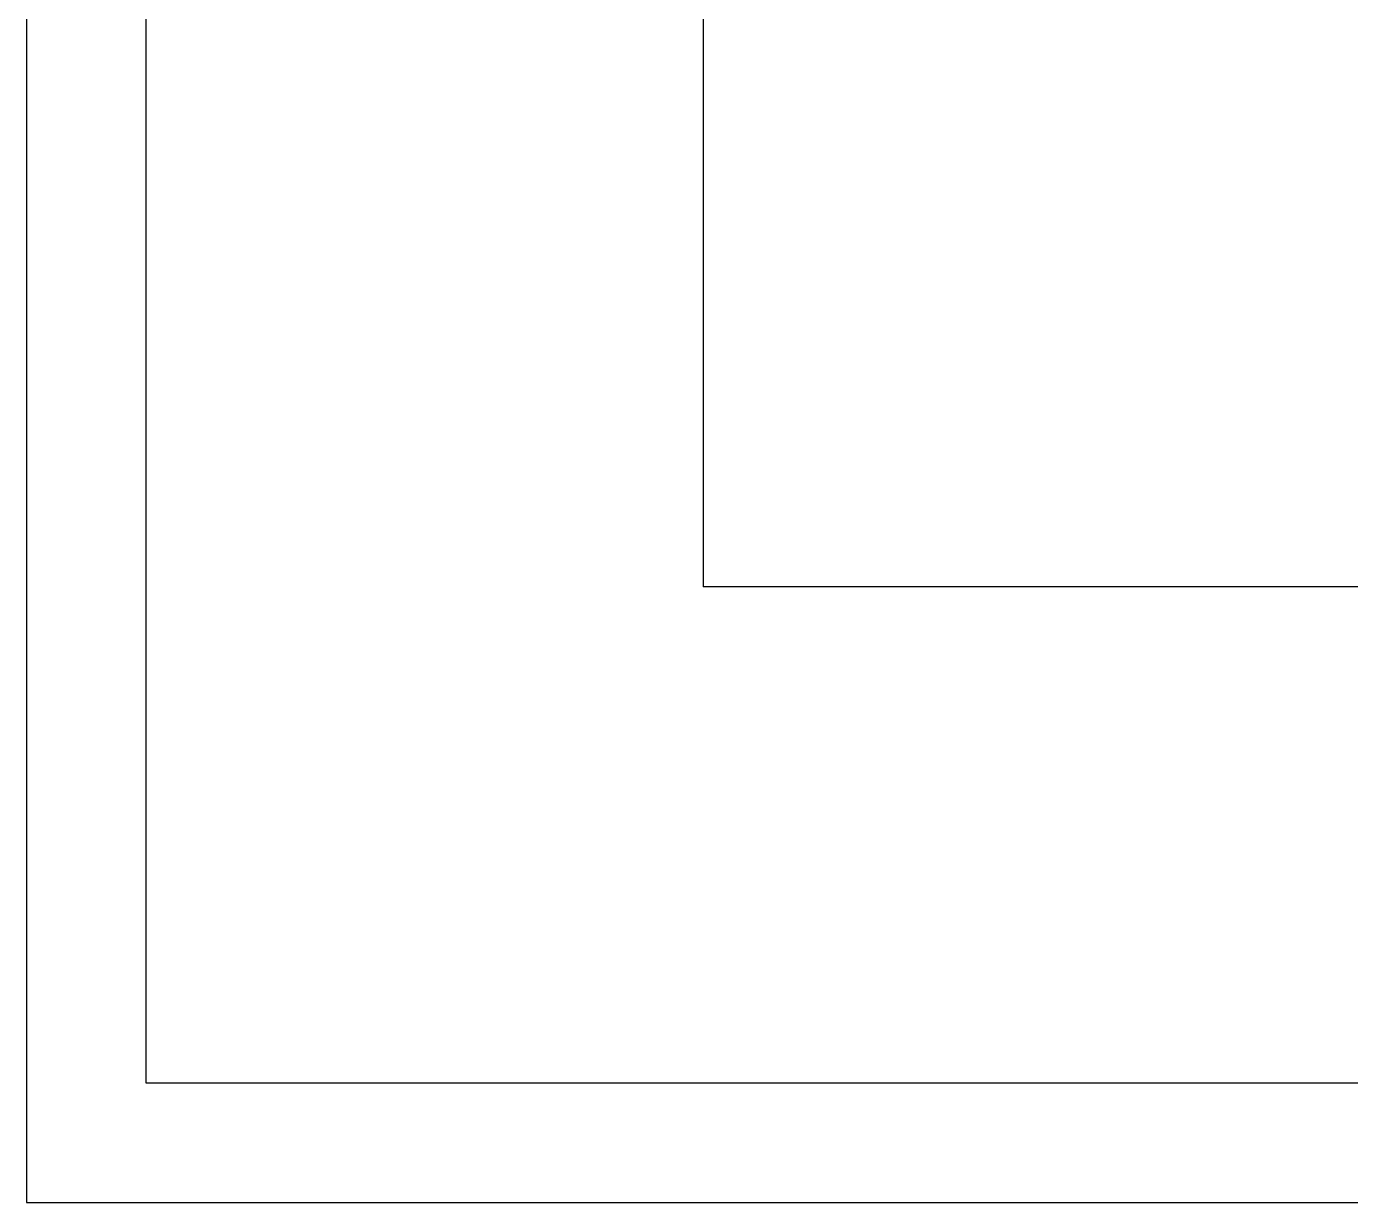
# Model space of a CAD drawing. Extents: x -68523 to 336700, y -113452 to 119396.
# Drawn here: x 211150 to 212813, y -25300 to -23824 of the extents above; entities that cross this region are included whole.
import ezdxf

# ---------------------------------------------------------------- set-up
doc = ezdxf.new("R2010")
doc.units = 0
doc.header["$LTSCALE"] = 1000
doc.header["$MEASUREMENT"] = 0
doc.layers.get('0').update_dxf_attribs({"linetype": 'CONTINUOUS'})
doc.layers.add('s5144a$0$RC', color=2, linetype='CONTINUOUS')
doc.layers.add('s5144a$0$STEP', color=11, linetype='CONTINUOUS')

# ---------------------------------------------------------------- blocks, each defined once
blk = doc.blocks.new('s5144a')
at = {"layer": 's5144a$0$RC', "linetype": 'Continuous'}
for p, q in [((211300, -21300), (211300, -25150)), ((211150, -21450), (211150, -25300))]:
    blk.add_line(p, q, dxfattribs=at)
at = {"layer": 's5144a$0$RC'}
for p, q in [((211300, -25150), (214700, -25150)), ((211150, -25300), (214850, -25300))]:
    blk.add_line(p, q, dxfattribs=at)
at = {"layer": 's5144a$0$STEP', "linetype": 'Continuous'}
for p in [(211999.47856, -21650), (213962.5, -24527.25203)]:
    blk.add_line(p, (211999.47856, -24527.25203), dxfattribs=at)

msp = doc.modelspace()

# ---------------------------------------------------------------- block references
msp.add_blockref('s5144a', (0, 0))

doc.saveas('drawing.dxf')
